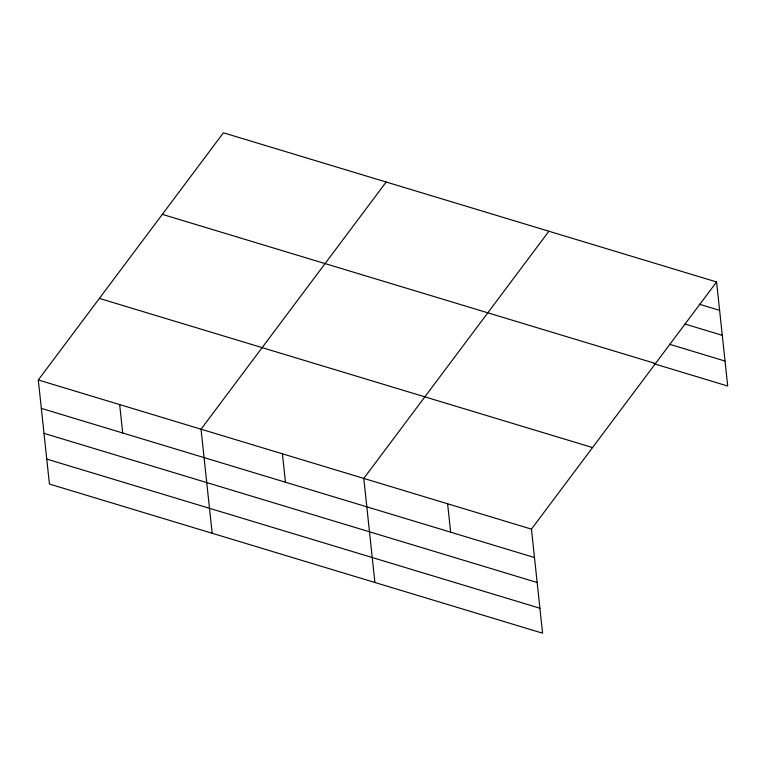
<?xml version="1.0" encoding="UTF-8"?>
<svg xmlns="http://www.w3.org/2000/svg" width="766" height="766" viewBox="0 0 766 766"><rect width="100%" height="100%" fill="white"/><g stroke="black" fill="none" stroke-linecap="round" stroke-linejoin="round"><path stroke-width="1.15" d="M716.574 281.955L531.451 529.134L542.577 633.204L49.426 484.045L38.3 379.974L223.423 132.796L716.574 281.955L727.7 386.026L654.059 363.754M386.169 182.021L201.037 429.199L212.163 533.27M548.906 231.236L363.783 478.415L374.9 582.486M699.224 304.188L719.619 310.364M684.9 324.018L722.281 335.326M669.522 344.26L725.029 361.054M162.335 214.365L655.485 363.524M99.388 298.405L592.539 447.564M38.3 379.974L531.451 529.134M41.335 408.383L534.486 557.533M44.007 433.355L537.158 582.505M46.755 459.083L539.906 608.233M447.612 503.769L450.647 532.178M282.405 453.807L285.45 482.216M119.668 404.592L122.704 432.991"/></g></svg>
